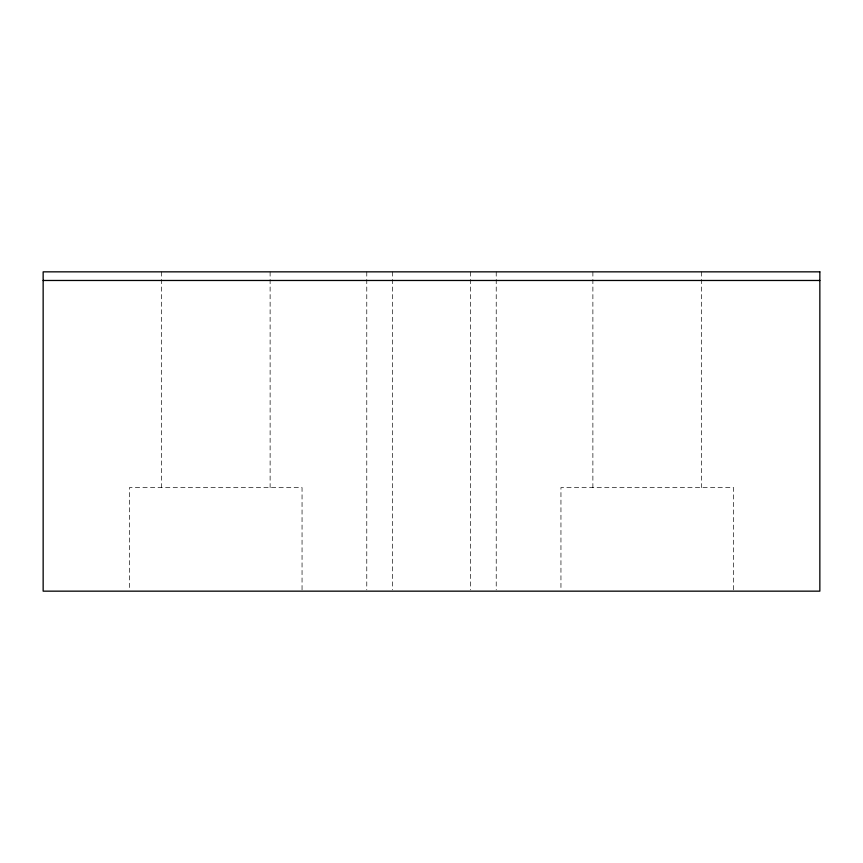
<?xml version="1.0" encoding="UTF-8"?>
<svg xmlns="http://www.w3.org/2000/svg" width="863" height="863" viewBox="0 0 863 863"><rect width="100%" height="100%" fill="white"/><g stroke="black" fill="none" stroke-linecap="round" stroke-linejoin="round"><path stroke-width="0.65" stroke-dasharray="4.32 3.24" d="M733.55 589.807L733.55 487.595L560.95 487.595L560.95 589.807M701.619 271.845L701.619 487.595M592.881 271.845L592.881 487.595M496.225 271.845L496.225 589.807M470.335 271.845L470.335 589.807M392.665 271.845L392.665 589.807M366.775 271.845L366.775 589.807M302.05 589.807L302.05 487.595L129.45 487.595L129.45 589.807M270.119 271.845L270.119 487.595M161.381 271.845L161.381 487.595"/><path stroke-width="1.29" d="M43.15 280.475L819.85 280.475M819.85 271.845L43.15 271.845L43.15 591.155L819.85 591.155L819.85 271.845"/></g></svg>
